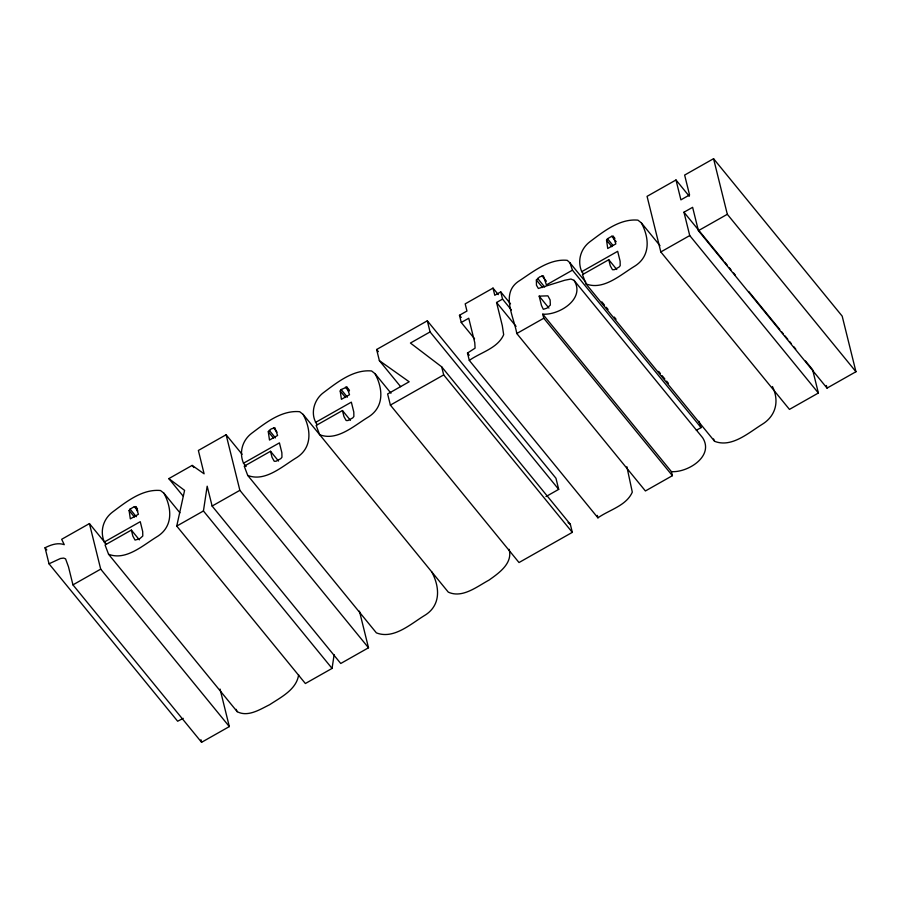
<?xml version="1.0" encoding="UTF-8"?>
<svg xmlns="http://www.w3.org/2000/svg" width="901" height="901" viewBox="0 0 901 901"><rect width="100%" height="100%" fill="white"/><g stroke="black" fill="none" stroke-linecap="round" stroke-linejoin="round"><path stroke-width="1.35" d="M298.636 674.815C296.564 689.569 280.875 697.284 269.647 704.695C260.062 709.391 247.933 717.399 237.2 711.677L108.559 554.239L105.057 544.981L131.366 530.081L139.351 539.857M242.087 454.284L226.117 434.744L198.366 450.455L204.099 473.813L192.15 465.4L168.836 478.611L184.592 490.381L176.742 526.083L305.371 683.521L332.064 668.407L203.435 510.968L207.174 486.202L212.118 506.047L340.747 663.485L368.498 647.774L359.443 611.16M332.064 668.407L334.136 654.655M135.736 506.61L138.416 514.268L130.318 518.863L129.113 510.54L130.071 509.11L134.339 506.655L135.736 506.61L137.515 508.783M268.284 431.725L271.122 428.944L274.918 427.795L277.587 435.453L269.489 440.048L268.284 431.725L273.611 438.235M346.84 387.07L349.509 394.728L341.411 399.323L340.206 390.989L341.164 389.57L346.84 387.07L349.498 390.324M613.153 236.242L615.833 243.912L607.736 248.496L606.531 240.173L607.488 238.754L611.756 236.287L613.153 236.242L614.933 238.416M536.377 279.963L539.643 276.877L543.371 275.807L546.411 284.907L572.45 270.165L569.916 262.777L567.236 260.333C549.419 258.587 533.752 271.28 519.674 280.583C499.864 292.679 513.908 316.611 516.78 333.516L645.409 490.966L672.405 475.672L671.403 471.617L542.762 314.167C558.958 315.406 585.808 298.839 574.038 280.335L570.964 279.04L564.848 280.211L538.359 288.455L536.467 285.223L536.377 279.963L542.582 287.565M626.882 466.741L632.299 492.137C626.251 505.866 609.335 509.752 597.937 517.838L469.308 360.4L467.484 353.057L475.086 348.158L474.771 342.628L468.745 318.244L461.256 322.49L474.557 338.776M400.663 386.687L379.377 360.637L376.618 349.509L427.322 320.801L555.951 478.24L558.699 489.367L545.995 496.564M689.288 196.26L675.987 179.975L647.064 196.35L660.827 251.942L789.456 409.392L818.378 393.016L812.601 369.658L805.505 360.974M818.378 393.016L689.738 235.566L683.96 212.219L692.621 207.32L698.399 230.667L827.028 388.106L855.95 371.73L842.187 316.138L713.558 158.7L684.636 175.076L689.558 194.954L680.908 199.864L675.987 179.975M498.321 294.616L493.005 288.106L465.186 303.862L466.955 311.036L459.476 315.271L461.256 322.49M106.284 544.204L89.424 523.582L61.673 539.294L64.253 544.666C57.765 542.357 50.895 544.801 45.05 547.763L49.014 563.801L177.655 721.239L183.207 718.334M427.322 320.801L430.07 331.928L410.428 343.044L441.693 366.842L570.322 524.281L572.315 532.356L519.01 562.539L390.381 405.101L387.621 393.974L409.167 381.776L379.377 360.637M510.518 303.84L500.753 291.89L494.784 295.28L493.005 288.106M469.308 360.4C480.706 352.314 497.622 348.417 503.67 334.699L502.296 325.633L496.564 302.488L502.544 299.109L500.753 291.89M106.104 544.204L104.325 542.03L140.252 521.69L142.696 531.545L142.786 536.027L139.576 538.866L135.06 540.071L132.852 536.095L131.366 530.081M246.164 466.481L243.507 463.215L279.423 442.875L281.867 452.73L281.957 457.212L280.819 458.632L276.033 461.256L274.231 461.267L272.023 457.28L270.537 451.277L244.227 466.177L247.73 475.424L376.37 632.862C393.41 639.597 410.349 624.303 424.033 615.811C440.972 606.001 440.093 587.429 431.737 571.853M315.418 422.49L351.345 402.15L353.789 412.005L353.879 416.487L352.741 417.895L347.955 420.519L346.153 420.53L343.945 416.555L342.459 410.541L316.15 425.441L319.652 434.699C336.704 441.422 353.631 426.128 367.326 417.647C384.265 407.838 383.375 389.255 375.03 373.678L371.595 370.964C353.451 369.286 337.379 382.227 323.639 392.532C313.717 399.762 309.798 414.494 317.197 424.664M583.521 273.848L581.742 271.674L617.669 251.323L620.113 261.177L620.203 265.671L619.066 267.079L614.279 269.703L612.477 269.714L610.27 265.739L608.783 259.725L582.474 274.625L585.977 283.871L714.617 441.321C731.657 448.045 748.596 432.75 762.28 424.27C776.031 415.778 779.466 400.889 772.439 386.518M220.047 689.062L229.327 726.589L201.576 742.3L72.947 584.862L100.698 569.139L89.424 523.582M176.742 526.083L203.435 510.968M212.118 506.047L239.869 490.324L226.117 434.744M390.381 405.101L443.686 374.906L441.693 366.842M516.78 333.516L543.776 318.233L542.762 314.167M660.827 251.942L689.738 235.566M698.399 230.667L727.321 214.292L713.558 158.7M696.338 430.295L701.079 427.615L698.996 421.296M49.014 563.801L60.468 558.496L63.656 558.091L65.582 558.868L68.499 566.864L72.947 584.862M539.17 296.136L547.898 295.843L550.139 299.988L550.342 305.079L546.918 308.187L543.326 309.302L541.49 305.518L539.17 296.136L548.923 308.086M671.403 471.617C687.587 472.845 714.437 456.278 702.667 437.773L574.038 280.335M585.977 283.871C603.028 290.606 619.956 275.312 633.651 266.831C650.59 257.022 649.7 238.438 641.354 222.862L637.919 220.148C619.775 218.47 603.704 231.411 589.952 241.716C580.604 248.744 577.136 260.885 581.742 271.674M247.73 475.424C264.781 482.159 281.72 466.864 295.404 458.372C312.343 448.563 311.464 429.98 303.108 414.404L299.673 411.701C281.529 410.011 265.457 422.952 251.717 433.257C242.358 440.296 238.9 452.437 243.507 463.215M108.559 554.239C125.611 560.963 142.538 545.668 156.233 537.187C173.172 527.378 172.282 508.795 163.937 493.219L160.502 490.516C142.358 488.826 126.286 501.767 112.535 512.072C103.187 519.111 99.718 531.252 104.325 542.03M568.08 522.58L570.322 524.281M727.321 214.292L855.95 371.73M683.96 212.219L722.996 259.995M724.776 262.168L727.434 265.423M729.213 267.597L730.981 269.771M733.639 273.026L735.419 275.199M748.72 291.485L779.77 329.484M781.55 331.658L783.318 333.832M785.098 336.005L787.756 339.26M789.535 341.434L791.303 343.608M793.972 346.862L795.741 349.036M641.354 222.862L659.982 245.669M611.756 236.287L616.194 241.716M607.488 238.754L612.815 245.263M606.531 240.173L611.858 246.694M608.783 259.725L616.768 269.5M569.916 262.777L585.887 282.317M601.857 301.858L604.515 305.124M606.294 307.286L608.062 309.46M614.279 317.062L616.047 319.236M658.631 371.358L660.41 373.521M662.179 375.694L664.837 378.961M666.616 381.123L668.384 383.297M572.45 270.165L701.079 427.615M541.985 275.819L546.423 281.247M537.593 278.353L544.688 287.036M543.776 318.233L672.405 475.672M502.544 299.109L511.408 309.967M496.564 302.488L516.082 326.376M459.476 315.271L461.244 317.445M467.484 353.057L469.263 355.219M430.07 331.928L558.699 489.367M443.686 374.906L572.315 532.356M376.618 349.509L378.397 351.683M375.03 373.678L390.989 393.219M345.432 387.115L348.98 391.451M341.164 389.57L347.381 397.172M340.206 390.989L345.534 397.51M342.459 410.541L350.444 420.316M303.108 414.404L448.293 592.137C462.371 598.613 477.023 586.54 488.95 580.143C498.76 573.182 513.108 563.328 509.076 549.295M273.51 427.84L277.058 432.176M269.253 430.295L275.458 437.897M270.537 451.277L278.522 461.042M239.869 490.324L368.498 647.774M192.15 465.4L193.929 467.574M168.836 478.611L183.027 495.978M163.937 493.219L179.896 512.77M134.339 506.655L137.887 510.991M130.071 509.11L136.288 516.712M129.113 510.54L134.44 517.05M100.698 569.139L229.327 726.589M45.05 547.763L46.829 549.937M713.547 438.967L714.617 441.321M236.13 709.324L237.2 711.677M826.386 385.515L827.028 388.106M597.329 515.395L597.937 517.838M200.946 739.732L201.576 742.3"/></g></svg>
